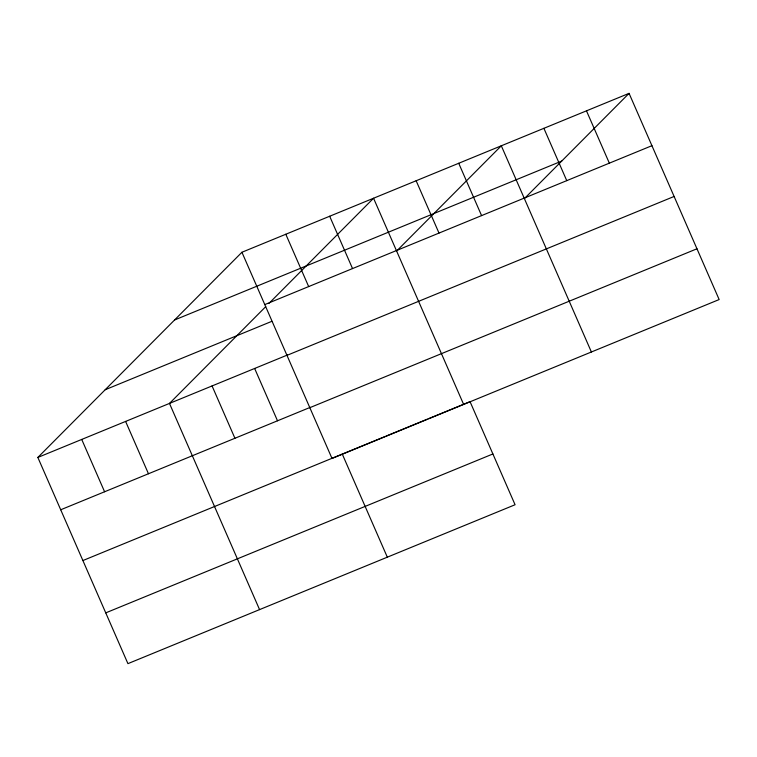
<?xml version="1.0" encoding="UTF-8"?>
<svg xmlns="http://www.w3.org/2000/svg" width="757" height="757" viewBox="0 0 757 757"><rect width="100%" height="100%" fill="white"/><g stroke="black" fill="none" stroke-linecap="round" stroke-linejoin="round"><path stroke-width="1.14" d="M428.547 418.678L470.04 401.645L515.072 504.739L127.933 663.643L37.85 457.446L241.928 252.261L629.067 93.357L719.15 299.554L332.011 458.458L241.928 252.261M265.735 306.642L169.483 403.424L259.566 609.612M269.038 303.32L373.551 198.239L463.634 404.427M396.791 250.879L501.314 145.798L591.397 351.996M524.554 198.448L629.067 93.357M174.583 319.974L561.722 161.071M264.789 304.588L651.928 145.685M105.195 389.732L271.763 321.365M37.85 457.446L287.405 355.014M286.969 355.364L674.109 196.46M60.711 509.773L310.266 407.342M309.821 407.682L696.97 248.779M82.891 560.549L384.868 436.609M385.956 436.155L427.45 419.123M105.753 612.867L492.892 453.963M586.476 110.844L609.347 163.171M543.895 128.321L566.756 180.649M458.723 163.275L481.584 215.603M416.142 180.753L439.003 233.08M329.673 216.247L352.535 268.574M285.805 234.254L308.667 286.581M342.278 454.086L387.319 557.171M254.645 368.46L277.507 420.788M212.064 385.938L234.925 438.265M125.605 421.431L148.467 473.759M81.728 439.438L104.589 491.766"/></g></svg>
